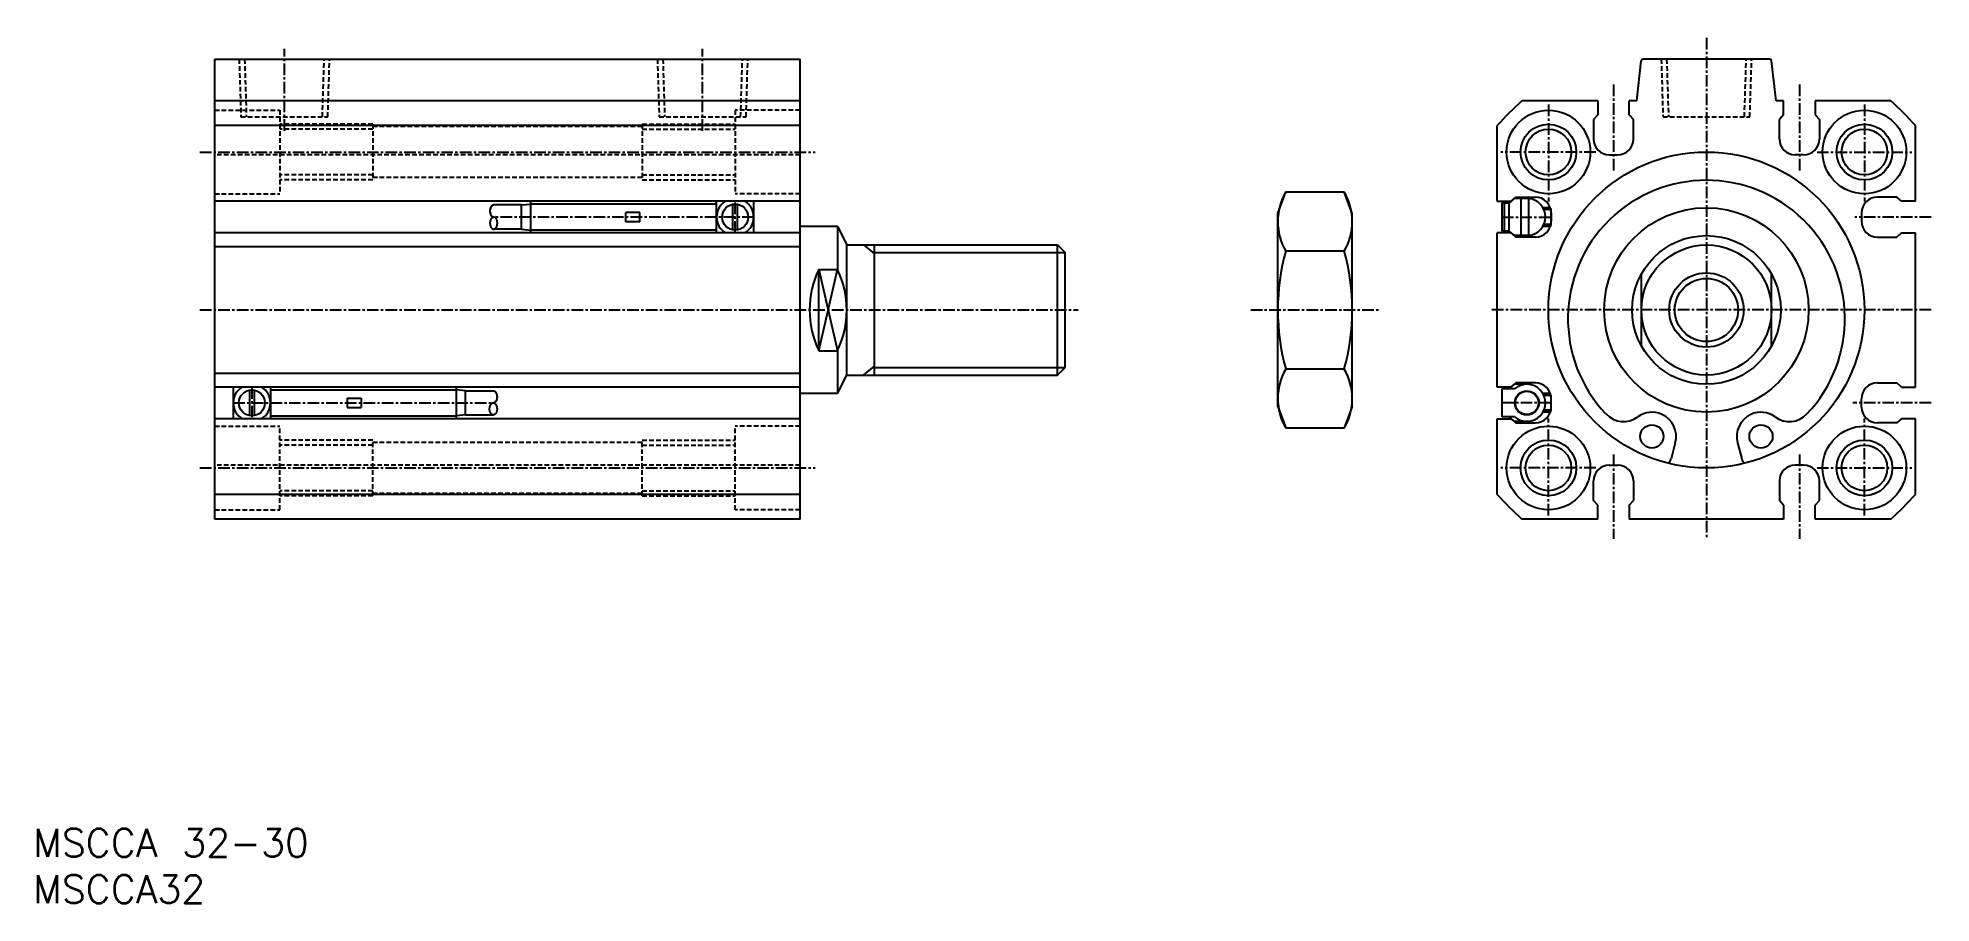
# Model space of a CAD drawing. Extents: x 1 to 204, y 0 to 93.
import ezdxf

# ---------------------------------------------------------------- set-up
doc = ezdxf.new("R2010")
doc.units = 0
doc.linetypes.add('CENTER', pattern=[2, 1.25, -0.25, 0.25, -0.25])
doc.linetypes.add('DASHED', pattern=[0.75, 0.5, -0.25])
doc.layers.get('0').update_dxf_attribs({"linetype": 'CONTINUOUS'})
doc.layers.add('CENTER', color=1, linetype='CENTER')
doc.styles.get("Standard").update_dxf_attribs({"font": 'txt.shx'})

msp = doc.modelspace()

# ---------------------------------------------------------------- linework, layer by layer
at = {"color": 7, "linetype": 'CONTINUOUS'}
for p, q in [((19.54, 41.34), (19.54, 90.84)), ((19.54, 90.84), (82.54, 90.84)), ((82.54, 41.34), (82.54, 90.84)), ((172.54, 86.34), (173.03, 90.65)), ((186.86, 90.84), (173.23, 90.84)), ((187.54, 86.34), (187.06, 90.65)), ((82.54, 86.34), (19.54, 86.34)), ((168.34, 86.34), (160.2, 86.34)), ((168.34, 86.34), (168.34, 84.84)), ((171.74, 84.84), (171.74, 86.34)), ((172.54, 86.34), (171.74, 86.34)), ((188.34, 86.34), (187.54, 86.34)), ((188.34, 84.84), (188.34, 86.34)), ((199.89, 86.34), (191.74, 86.34)), ((191.74, 86.34), (191.74, 84.84)), ((82.54, 83.68), (19.54, 83.68)), ((157.54, 75.54), (157.54, 83.68)), ((168.34, 84.84), (167.89, 84.34)), ((167.89, 84.34), (167.89, 82.24)), ((171.74, 84.84), (172.19, 84.34)), ((172.19, 82.24), (172.19, 84.34)), ((188.34, 84.84), (187.89, 84.34)), ((187.89, 82.24), (187.89, 84.34)), ((191.74, 84.84), (192.19, 84.34)), ((192.19, 84.34), (192.19, 82.24)), ((202.54, 75.54), (202.54, 83.68)), ((169.59, 80.54), (170.49, 80.54)), ((190.49, 80.54), (189.59, 80.54)), ((82.54, 75.54), (19.54, 75.54)), ((53.54, 72.14), (53.54, 75.54)), ((73.54, 72.14), (73.54, 75.54)), ((77.54, 72.14), (77.54, 75.54)), ((133.93, 74.23), (134.78, 76.54)), ((134.78, 76.54), (141.08, 76.54)), ((141.93, 74.23), (141.08, 76.54)), ((157.54, 75.54), (159.04, 75.54)), ((158.82, 75.34), (159.38, 75.84)), ((159.04, 75.54), (159.54, 75.99)), ((160.92, 75.84), (159.38, 75.84)), ((159.54, 75.99), (161.64, 75.99)), ((160.12, 71.84), (160.12, 75.84)), ((160.92, 71.84), (160.92, 75.84)), ((200.54, 75.99), (198.44, 75.99)), ((201.04, 75.54), (200.54, 75.99)), ((202.54, 75.54), (201.04, 75.54)), ((52.54, 75.14), (49.56, 75.14)), ((52.54, 75.14), (53.54, 75.24)), ((52.54, 72.54), (52.54, 75.14)), ((73.54, 75.24), (53.54, 75.24)), ((63.79, 73.34), (63.79, 74.34)), ((65.29, 74.34), (63.79, 74.34)), ((65.29, 73.34), (63.79, 73.34)), ((65.29, 73.34), (65.29, 74.34)), ((75.29, 72.46), (75.29, 75.22)), ((75.79, 72.46), (75.79, 75.22)), ((133.93, 53.45), (133.93, 74.23)), ((141.93, 53.45), (141.93, 74.23)), ((158.02, 75.34), (158.02, 72.34)), ((158.82, 75.34), (158.02, 75.34)), ((158.32, 72.34), (158.32, 75.34)), ((158.82, 72.34), (158.82, 75.34)), ((163.25, 74.84), (162.45, 74.84)), ((163.31, 74.64), (162.55, 74.64)), ((163.25, 74.84), (163.31, 74.64)), ((163.31, 74.64), (163.31, 73.04)), ((163.34, 74.29), (163.34, 73.39)), ((196.74, 74.29), (196.74, 73.39)), ((82.54, 72.14), (19.54, 72.14)), ((52.54, 72.54), (49.56, 72.54)), ((52.54, 72.54), (53.54, 72.44)), ((73.54, 72.44), (53.54, 72.44)), ((86.54, 72.84), (82.54, 72.84)), ((86.54, 72.84), (86.54, 68.21)), ((86.54, 72.84), (87.54, 70.84)), ((157.54, 55.54), (157.54, 72.14)), ((159.04, 72.14), (157.54, 72.14)), ((158.82, 72.34), (158.02, 72.34)), ((159.38, 71.84), (158.82, 72.34)), ((159.04, 72.14), (159.54, 71.69)), ((160.92, 71.84), (159.38, 71.84)), ((161.64, 71.69), (159.54, 71.69)), ((163.25, 72.84), (162.45, 72.84)), ((163.31, 73.04), (162.55, 73.04)), ((163.31, 73.04), (163.25, 72.84)), ((198.44, 71.69), (200.54, 71.69)), ((201.04, 72.14), (200.54, 71.69)), ((201.04, 72.14), (202.54, 72.14)), ((202.54, 55.54), (202.54, 72.14)), ((82.54, 70.65), (19.54, 70.65)), ((87.54, 70.84), (110.23, 70.84)), ((87.54, 56.84), (87.54, 70.84)), ((90.54, 56.84), (90.54, 70.84)), ((110.23, 56.84), (110.23, 70.84)), ((110.23, 70.84), (111.04, 70.03)), ((111.04, 57.65), (111.04, 70.03)), ((134.78, 70.19), (141.08, 70.19)), ((84.54, 59.46), (84.54, 68.21)), ((84.54, 68.21), (86.54, 68.21)), ((173.04, 59.96), (173.04, 67.71)), ((187.04, 59.96), (187.04, 67.71)), ((84.54, 59.46), (86.54, 59.46)), ((86.54, 59.46), (86.54, 54.84)), ((110.23, 56.84), (111.04, 57.65)), ((134.78, 57.49), (141.08, 57.49)), ((82.54, 57.02), (19.54, 57.02)), ((82.54, 55.54), (19.54, 55.54)), ((21.54, 55.54), (21.54, 52.14)), ((23.29, 55.22), (23.29, 52.46)), ((23.79, 55.22), (23.79, 52.46)), ((25.54, 55.54), (25.54, 52.14)), ((25.54, 55.24), (45.54, 55.24)), ((45.54, 52.14), (45.54, 55.54)), ((46.54, 55.14), (45.54, 55.24)), ((46.54, 55.14), (49.52, 55.14)), ((46.54, 52.54), (46.54, 55.14)), ((86.54, 54.84), (87.54, 56.84)), ((87.54, 56.84), (110.23, 56.84)), ((159.04, 55.54), (157.54, 55.54)), ((158.02, 55.34), (158.02, 52.34)), ((159.4, 55.34), (158.02, 55.34)), ((158.82, 55.34), (159.38, 55.84)), ((159.04, 55.54), (159.54, 55.99)), ((160.92, 55.84), (159.38, 55.84)), ((161.64, 55.99), (159.54, 55.99)), ((160.12, 55.75), (160.12, 55.84)), ((198.44, 55.99), (200.54, 55.99)), ((201.04, 55.54), (200.54, 55.99)), ((201.04, 55.54), (202.54, 55.54)), ((33.79, 54.34), (33.79, 53.34)), ((33.79, 54.34), (35.29, 54.34)), ((33.79, 53.34), (35.29, 53.34)), ((35.29, 54.34), (35.29, 53.34)), ((86.54, 54.84), (82.54, 54.84)), ((133.93, 53.45), (134.78, 51.14)), ((141.93, 53.45), (141.08, 51.14)), ((163.25, 54.84), (162.45, 54.84)), ((163.31, 54.64), (162.55, 54.64)), ((163.31, 53.04), (162.55, 53.04)), ((163.31, 54.64), (163.25, 54.84)), ((163.31, 53.04), (163.25, 52.84)), ((163.31, 54.64), (163.31, 53.04)), ((163.34, 53.39), (163.34, 54.29)), ((196.74, 53.39), (196.74, 54.29)), ((82.54, 52.14), (19.54, 52.14)), ((25.54, 52.44), (45.54, 52.44)), ((46.54, 52.54), (45.54, 52.44)), ((46.54, 52.54), (49.52, 52.54)), ((134.78, 51.14), (141.08, 51.14)), ((157.54, 43.99), (157.54, 52.14)), ((157.54, 52.14), (159.04, 52.14)), ((159.4, 52.34), (158.02, 52.34)), ((159.38, 51.84), (158.82, 52.34)), ((159.04, 52.14), (159.54, 51.69)), ((160.92, 51.84), (159.38, 51.84)), ((159.54, 51.69), (161.64, 51.69)), ((160.12, 51.84), (160.12, 51.93)), ((163.25, 52.84), (162.45, 52.84)), ((200.54, 51.69), (198.44, 51.69)), ((201.04, 52.14), (200.54, 51.69)), ((202.54, 52.14), (201.04, 52.14)), ((202.54, 43.99), (202.54, 52.14)), ((176.69, 49.55), (176.23, 47.83)), ((183.39, 49.55), (183.86, 47.83)), ((169.59, 47.14), (170.49, 47.14)), ((190.49, 47.14), (189.59, 47.14)), ((167.89, 43.34), (167.89, 45.44)), ((172.19, 45.44), (172.19, 43.34)), ((187.89, 45.44), (187.89, 43.34)), ((192.19, 43.34), (192.19, 45.44)), ((82.54, 43.99), (19.54, 43.99)), ((168.34, 42.84), (167.89, 43.34)), ((168.34, 41.34), (168.34, 42.84)), ((171.74, 42.84), (172.19, 43.34)), ((171.74, 42.84), (171.74, 41.34)), ((188.34, 42.84), (187.89, 43.34)), ((188.34, 42.84), (188.34, 41.34)), ((191.74, 42.84), (192.19, 43.34)), ((191.74, 41.34), (191.74, 42.84)), ((82.54, 41.34), (19.54, 41.34)), ((168.34, 41.34), (160.2, 41.34)), ((188.34, 41.34), (171.74, 41.34)), ((199.89, 41.34), (191.74, 41.34))]:
    msp.add_line(p, q, dxfattribs=at)
at = {"color": 3, "linetype": 'DASHED'}
for p, q in [((22.17, 90.84), (22.37, 84.64)), ((22.76, 90.84), (22.95, 84.64)), ((31.13, 84.64), (31.32, 90.84)), ((31.71, 84.64), (31.9, 90.84)), ((67.17, 90.84), (67.37, 84.64)), ((67.76, 90.84), (67.95, 84.64)), ((76.13, 84.64), (76.32, 90.84)), ((76.71, 84.64), (76.9, 90.84)), ((175.18, 90.84), (175.37, 84.64)), ((175.76, 90.84), (175.96, 84.64)), ((184.13, 84.64), (184.33, 90.84)), ((184.71, 84.64), (184.91, 90.84)), ((19.54, 85.34), (26.54, 85.34)), ((22.37, 84.64), (31.71, 84.64)), ((26.54, 85.34), (26.54, 76.34)), ((36.54, 83.84), (26.54, 83.84)), ((36.54, 83.84), (36.54, 77.84)), ((65.54, 83.59), (36.54, 83.59)), ((65.54, 83.84), (75.54, 83.84)), ((65.54, 83.84), (65.54, 77.84)), ((67.37, 84.64), (76.71, 84.64)), ((82.54, 85.34), (75.54, 85.34)), ((75.54, 85.34), (75.54, 76.34)), ((175.37, 84.64), (184.71, 84.64)), ((36.54, 83.3), (26.54, 83.3)), ((65.54, 83.3), (75.54, 83.3)), ((82.54, 80.54), (19.54, 80.54)), ((36.54, 78.38), (26.54, 78.38)), ((36.54, 77.84), (26.54, 77.84)), ((65.54, 78.09), (36.54, 78.09)), ((65.54, 78.38), (75.54, 78.38)), ((65.54, 77.84), (75.54, 77.84)), ((19.54, 76.34), (26.54, 76.34)), ((82.54, 76.34), (75.54, 76.34)), ((19.54, 51.34), (26.54, 51.34)), ((26.54, 42.34), (26.54, 51.34)), ((82.54, 51.34), (75.54, 51.34)), ((75.54, 42.34), (75.54, 51.34)), ((36.54, 49.84), (26.54, 49.84)), ((36.54, 49.3), (26.54, 49.3)), ((36.54, 43.84), (36.54, 49.84)), ((65.54, 49.59), (36.54, 49.59)), ((65.54, 43.84), (65.54, 49.84)), ((65.54, 49.84), (75.54, 49.84)), ((65.54, 49.3), (75.54, 49.3)), ((82.54, 47.14), (19.54, 47.14)), ((36.54, 44.38), (26.54, 44.38)), ((36.54, 43.84), (26.54, 43.84)), ((65.54, 44.09), (36.54, 44.09)), ((65.54, 44.38), (75.54, 44.38)), ((65.54, 43.84), (75.54, 43.84)), ((19.54, 42.34), (26.54, 42.34)), ((82.54, 42.34), (75.54, 42.34))]:
    msp.add_line(p, q, dxfattribs=at)
at = {"color": 3, "linetype": 'CONTINUOUS'}
for p, q in [((89.33, 70.84), (90.54, 69.89)), ((90.54, 70.03), (111.04, 70.03)), ((84.54, 68.21), (86.54, 59.46)), ((84.54, 59.46), (86.54, 68.21)), ((89.33, 56.84), (90.54, 57.78)), ((90.54, 57.65), (111.04, 57.65))]:
    msp.add_line(p, q, dxfattribs=at)
at = {"color": 7, "linetype": 'CONTINUOUS'}
for points in [[(49.56, 75.14, 0), (49.55, 75.14, 0), (49.54, 75.14, 0), (49.53, 75.14, 0), (49.52, 75.13, 0), (49.51, 75.13, 0), (49.5, 75.13, 0), (49.49, 75.13, 0), (49.48, 75.12, 0), (49.47, 75.12, 0), (49.46, 75.12, 0), (49.45, 75.11, 0), (49.44, 75.11, 0), (49.43, 75.1, 0), (49.42, 75.1, 0), (49.41, 75.09, 0), (49.41, 75.09, 0), (49.4, 75.08, 0), (49.39, 75.07, 0), (49.38, 75.07, 0), (49.37, 75.06, 0), (49.36, 75.05, 0), (49.35, 75.04, 0), (49.34, 75.04, 0), (49.34, 75.03, 0), (49.33, 75.02, 0), (49.32, 75.01, 0), (49.31, 75, 0), (49.31, 74.99, 0), (49.3, 74.98, 0), (49.29, 74.97, 0), (49.28, 74.96, 0), (49.28, 74.95, 0), (49.27, 74.93, 0), (49.26, 74.92, 0), (49.26, 74.91, 0), (49.25, 74.9, 0), (49.24, 74.89, 0), (49.24, 74.87, 0), (49.23, 74.86, 0), (49.23, 74.85, 0), (49.22, 74.83, 0), (49.22, 74.82, 0), (49.21, 74.81, 0), (49.21, 74.79, 0), (49.2, 74.78, 0), (49.2, 74.76, 0), (49.19, 74.75, 0), (49.19, 74.74, 0), (49.19, 74.72, 0), (49.18, 74.71, 0), (49.18, 74.69, 0), (49.18, 74.68, 0), (49.17, 74.66, 0), (49.17, 74.64, 0), (49.17, 74.63, 0), (49.17, 74.61, 0), (49.16, 74.6, 0), (49.16, 74.58, 0), (49.16, 74.57, 0), (49.16, 74.55, 0), (49.16, 74.53, 0), (49.16, 74.52, 0), (49.16, 74.5, 0), (49.16, 74.49, 0), (49.16, 74.47, 0), (49.16, 74.45, 0), (49.16, 74.44, 0), (49.16, 74.42, 0), (49.16, 74.41, 0), (49.16, 74.39, 0), (49.16, 74.38, 0), (49.17, 74.36, 0), (49.17, 74.34, 0), (49.17, 74.33, 0), (49.17, 74.31, 0), (49.18, 74.3, 0), (49.18, 74.28, 0), (49.18, 74.27, 0), (49.19, 74.25, 0), (49.19, 74.24, 0), (49.19, 74.22, 0), (49.2, 74.21, 0), (49.2, 74.19, 0), (49.21, 74.18, 0), (49.21, 74.17, 0), (49.22, 74.15, 0), (49.22, 74.14, 0), (49.23, 74.13, 0), (49.23, 74.11, 0), (49.24, 74.1, 0), (49.24, 74.09, 0), (49.25, 74.07, 0), (49.26, 74.06, 0), (49.26, 74.05, 0), (49.27, 74.04, 0), (49.28, 74.03, 0), (49.28, 74.02, 0), (49.29, 74.01, 0), (49.3, 73.99, 0), (49.3, 73.98, 0), (49.31, 73.97, 0), (49.32, 73.96, 0), (49.33, 73.96, 0), (49.34, 73.95, 0), (49.34, 73.94, 0), (49.35, 73.93, 0), (49.36, 73.92, 0), (49.37, 73.91, 0), (49.38, 73.91, 0), (49.39, 73.9, 0), (49.4, 73.89, 0), (49.4, 73.89, 0), (49.41, 73.88, 0), (49.42, 73.88, 0), (49.43, 73.87, 0), (49.44, 73.87, 0), (49.45, 73.86, 0), (49.46, 73.86, 0), (49.47, 73.85, 0), (49.48, 73.85, 0), (49.49, 73.85, 0), (49.5, 73.84, 0), (49.51, 73.84, 0), (49.52, 73.84, 0), (49.53, 73.84, 0), (49.54, 73.84, 0), (49.55, 73.84, 0), (49.56, 73.84, 0)], [(49.56, 72.54, 0), (49.58, 72.54, 0), (49.6, 72.54, 0), (49.62, 72.54, 0), (49.64, 72.55, 0), (49.66, 72.56, 0), (49.68, 72.57, 0), (49.69, 72.58, 0), (49.71, 72.59, 0), (49.73, 72.6, 0), (49.75, 72.61, 0), (49.77, 72.63, 0), (49.78, 72.65, 0), (49.8, 72.67, 0), (49.81, 72.69, 0), (49.83, 72.71, 0), (49.84, 72.73, 0), (49.86, 72.75, 0), (49.87, 72.78, 0), (49.88, 72.8, 0), (49.89, 72.83, 0), (49.9, 72.85, 0), (49.91, 72.88, 0), (49.92, 72.91, 0), (49.93, 72.94, 0), (49.94, 72.97, 0), (49.94, 73, 0), (49.95, 73.03, 0), (49.95, 73.06, 0), (49.95, 73.09, 0), (49.96, 73.12, 0), (49.96, 73.16, 0), (49.96, 73.19, 0), (49.96, 73.22, 0), (49.96, 73.25, 0), (49.95, 73.28, 0), (49.95, 73.32, 0), (49.95, 73.35, 0), (49.94, 73.38, 0), (49.93, 73.41, 0), (49.93, 73.44, 0), (49.92, 73.47, 0), (49.91, 73.49, 0), (49.9, 73.52, 0), (49.89, 73.55, 0), (49.88, 73.58, 0), (49.87, 73.6, 0), (49.85, 73.62, 0), (49.84, 73.65, 0), (49.83, 73.67, 0), (49.81, 73.69, 0), (49.8, 73.71, 0), (49.78, 73.73, 0), (49.76, 73.75, 0), (49.75, 73.76, 0), (49.73, 73.78, 0), (49.71, 73.79, 0), (49.69, 73.8, 0), (49.67, 73.81, 0), (49.65, 73.82, 0), (49.64, 73.83, 0), (49.62, 73.83, 0), (49.6, 73.83, 0), (49.58, 73.84, 0), (49.56, 73.84, 0), (49.54, 73.84, 0), (49.52, 73.83, 0), (49.5, 73.83, 0), (49.48, 73.82, 0), (49.46, 73.82, 0), (49.44, 73.81, 0), (49.42, 73.8, 0), (49.4, 73.79, 0), (49.39, 73.77, 0), (49.37, 73.76, 0), (49.35, 73.74, 0), (49.33, 73.73, 0), (49.32, 73.71, 0), (49.3, 73.69, 0), (49.29, 73.67, 0), (49.27, 73.65, 0), (49.26, 73.62, 0), (49.25, 73.6, 0), (49.24, 73.57, 0), (49.23, 73.55, 0), (49.21, 73.52, 0), (49.2, 73.49, 0), (49.2, 73.46, 0), (49.19, 73.44, 0), (49.18, 73.41, 0), (49.18, 73.38, 0), (49.17, 73.34, 0), (49.17, 73.31, 0), (49.16, 73.28, 0), (49.16, 73.25, 0), (49.16, 73.22, 0), (49.16, 73.19, 0), (49.16, 73.15, 0), (49.16, 73.12, 0), (49.16, 73.09, 0), (49.17, 73.06, 0), (49.17, 73.03, 0), (49.18, 73, 0), (49.18, 72.97, 0), (49.19, 72.94, 0), (49.2, 72.91, 0), (49.21, 72.88, 0), (49.22, 72.85, 0), (49.23, 72.83, 0), (49.24, 72.8, 0), (49.25, 72.77, 0), (49.26, 72.75, 0), (49.28, 72.73, 0), (49.29, 72.71, 0), (49.31, 72.68, 0), (49.32, 72.67, 0), (49.34, 72.65, 0), (49.35, 72.63, 0), (49.37, 72.61, 0), (49.39, 72.6, 0), (49.41, 72.59, 0), (49.43, 72.58, 0), (49.44, 72.57, 0), (49.46, 72.56, 0), (49.48, 72.55, 0), (49.5, 72.54, 0), (49.52, 72.54, 0), (49.54, 72.54, 0), (49.56, 72.54, 0)], [(49.52, 55.14, 0), (49.53, 55.14, 0), (49.54, 55.14, 0), (49.55, 55.14, 0), (49.56, 55.14, 0), (49.57, 55.13, 0), (49.58, 55.13, 0), (49.59, 55.13, 0), (49.6, 55.13, 0), (49.61, 55.12, 0), (49.61, 55.12, 0), (49.62, 55.11, 0), (49.63, 55.11, 0), (49.64, 55.11, 0), (49.65, 55.1, 0), (49.66, 55.09, 0), (49.67, 55.09, 0), (49.68, 55.08, 0), (49.69, 55.08, 0), (49.7, 55.07, 0), (49.71, 55.06, 0), (49.71, 55.05, 0), (49.72, 55.05, 0), (49.73, 55.04, 0), (49.74, 55.03, 0), (49.75, 55.02, 0), (49.76, 55.01, 0), (49.76, 55, 0), (49.77, 54.99, 0), (49.78, 54.98, 0), (49.79, 54.97, 0), (49.79, 54.96, 0), (49.8, 54.95, 0), (49.81, 54.94, 0), (49.81, 54.92, 0), (49.82, 54.91, 0), (49.83, 54.9, 0), (49.83, 54.89, 0), (49.84, 54.87, 0), (49.84, 54.86, 0), (49.85, 54.85, 0), (49.86, 54.84, 0), (49.86, 54.82, 0), (49.87, 54.81, 0), (49.87, 54.79, 0), (49.88, 54.78, 0), (49.88, 54.77, 0), (49.88, 54.75, 0), (49.89, 54.74, 0), (49.89, 54.72, 0), (49.89, 54.71, 0), (49.9, 54.69, 0), (49.9, 54.68, 0), (49.9, 54.66, 0), (49.91, 54.65, 0), (49.91, 54.63, 0), (49.91, 54.61, 0), (49.91, 54.6, 0), (49.91, 54.58, 0), (49.92, 54.57, 0), (49.92, 54.55, 0), (49.92, 54.54, 0), (49.92, 54.52, 0), (49.92, 54.5, 0), (49.92, 54.49, 0), (49.92, 54.47, 0), (49.92, 54.46, 0), (49.92, 54.44, 0), (49.92, 54.42, 0), (49.92, 54.41, 0), (49.91, 54.39, 0), (49.91, 54.38, 0), (49.91, 54.36, 0), (49.91, 54.35, 0), (49.91, 54.33, 0), (49.9, 54.31, 0), (49.9, 54.3, 0), (49.9, 54.28, 0), (49.9, 54.27, 0), (49.89, 54.25, 0), (49.89, 54.24, 0), (49.88, 54.22, 0), (49.88, 54.21, 0), (49.88, 54.2, 0), (49.87, 54.18, 0), (49.87, 54.17, 0), (49.86, 54.15, 0), (49.86, 54.14, 0), (49.85, 54.13, 0), (49.85, 54.11, 0), (49.84, 54.1, 0), (49.83, 54.09, 0), (49.83, 54.08, 0), (49.82, 54.06, 0), (49.82, 54.05, 0), (49.81, 54.04, 0), (49.8, 54.03, 0), (49.79, 54.02, 0), (49.79, 54.01, 0), (49.78, 54, 0), (49.77, 53.99, 0), (49.76, 53.98, 0), (49.76, 53.97, 0), (49.75, 53.96, 0), (49.74, 53.95, 0), (49.73, 53.94, 0), (49.72, 53.93, 0), (49.72, 53.92, 0), (49.71, 53.91, 0), (49.7, 53.91, 0), (49.69, 53.9, 0), (49.68, 53.89, 0), (49.67, 53.89, 0), (49.66, 53.88, 0), (49.65, 53.88, 0), (49.64, 53.87, 0), (49.64, 53.87, 0), (49.63, 53.86, 0), (49.62, 53.86, 0), (49.61, 53.85, 0), (49.6, 53.85, 0), (49.59, 53.85, 0), (49.58, 53.85, 0), (49.57, 53.84, 0), (49.56, 53.84, 0), (49.55, 53.84, 0), (49.54, 53.84, 0), (49.53, 53.84, 0), (49.52, 53.84, 0)], [(49.52, 52.54, 0), (49.5, 52.54, 0), (49.48, 52.54, 0), (49.46, 52.55, 0), (49.44, 52.55, 0), (49.42, 52.56, 0), (49.4, 52.57, 0), (49.38, 52.58, 0), (49.36, 52.59, 0), (49.35, 52.6, 0), (49.33, 52.62, 0), (49.31, 52.63, 0), (49.29, 52.65, 0), (49.28, 52.67, 0), (49.26, 52.69, 0), (49.25, 52.71, 0), (49.23, 52.73, 0), (49.22, 52.75, 0), (49.21, 52.78, 0), (49.2, 52.8, 0), (49.18, 52.83, 0), (49.17, 52.85, 0), (49.16, 52.88, 0), (49.16, 52.91, 0), (49.15, 52.94, 0), (49.14, 52.97, 0), (49.13, 53, 0), (49.13, 53.03, 0), (49.13, 53.06, 0), (49.12, 53.09, 0), (49.12, 53.13, 0), (49.12, 53.16, 0), (49.12, 53.19, 0), (49.12, 53.22, 0), (49.12, 53.25, 0), (49.12, 53.28, 0), (49.13, 53.32, 0), (49.13, 53.35, 0), (49.14, 53.38, 0), (49.14, 53.41, 0), (49.15, 53.44, 0), (49.16, 53.47, 0), (49.17, 53.5, 0), (49.18, 53.52, 0), (49.19, 53.55, 0), (49.2, 53.58, 0), (49.21, 53.6, 0), (49.22, 53.63, 0), (49.24, 53.65, 0), (49.25, 53.67, 0), (49.27, 53.69, 0), (49.28, 53.71, 0), (49.3, 53.73, 0), (49.31, 53.75, 0), (49.33, 53.76, 0), (49.35, 53.78, 0), (49.37, 53.79, 0), (49.38, 53.8, 0), (49.4, 53.81, 0), (49.42, 53.82, 0), (49.44, 53.83, 0), (49.46, 53.83, 0), (49.48, 53.84, 0), (49.5, 53.84, 0), (49.52, 53.84, 0), (49.54, 53.84, 0), (49.56, 53.83, 0), (49.58, 53.83, 0), (49.6, 53.83, 0), (49.62, 53.82, 0), (49.64, 53.81, 0), (49.65, 53.8, 0), (49.67, 53.79, 0), (49.69, 53.78, 0), (49.71, 53.76, 0), (49.73, 53.75, 0), (49.74, 53.73, 0), (49.76, 53.71, 0), (49.77, 53.69, 0), (49.79, 53.67, 0), (49.8, 53.65, 0), (49.82, 53.62, 0), (49.83, 53.6, 0), (49.84, 53.57, 0), (49.85, 53.55, 0), (49.86, 53.52, 0), (49.87, 53.49, 0), (49.88, 53.47, 0), (49.89, 53.44, 0), (49.9, 53.41, 0), (49.9, 53.38, 0), (49.91, 53.35, 0), (49.91, 53.31, 0), (49.91, 53.28, 0), (49.92, 53.25, 0), (49.92, 53.22, 0), (49.92, 53.19, 0), (49.92, 53.16, 0), (49.92, 53.12, 0), (49.91, 53.09, 0), (49.91, 53.06, 0), (49.91, 53.03, 0), (49.9, 53, 0), (49.89, 52.97, 0), (49.89, 52.94, 0), (49.88, 52.91, 0), (49.87, 52.88, 0), (49.86, 52.85, 0), (49.85, 52.83, 0), (49.84, 52.8, 0), (49.83, 52.78, 0), (49.81, 52.75, 0), (49.8, 52.73, 0), (49.79, 52.71, 0), (49.77, 52.69, 0), (49.76, 52.67, 0), (49.74, 52.65, 0), (49.72, 52.63, 0), (49.71, 52.61, 0), (49.69, 52.6, 0), (49.67, 52.59, 0), (49.65, 52.58, 0), (49.63, 52.57, 0), (49.61, 52.56, 0), (49.59, 52.55, 0), (49.58, 52.55, 0), (49.56, 52.54, 0), (49.54, 52.54, 0), (49.52, 52.54, 0)]]:
    msp.add_polyline3d(points, dxfattribs=at)
for centre, radius in [((163.04, 80.84), 4.5), ((197.04, 80.84), 4.5), ((163.04, 80.84), 2.46), ((197.04, 80.84), 2.46), ((180.04, 63.84), 17), ((75.54, 73.84), 1.4), ((180.04, 63.84), 11), ((180.04, 63.84), 8), ((180.04, 63.84), 7), ((180.04, 63.84), 3.4), ((23.54, 53.84), 1.4), ((160.72, 53.84), 1.3), ((160.72, 53.84), 1.25), ((163.04, 46.84), 4.5), ((174.18, 50.23), 1.25), ((185.91, 50.23), 1.25), ((197.04, 46.84), 4.5), ((163.04, 46.84), 2.46), ((197.04, 46.84), 2.46)]:
    msp.add_circle(centre, radius, dxfattribs=at)
at = {"color": 3, "linetype": 'CONTINUOUS'}
for centre, radius in [((163.04, 80.84), 3), ((197.04, 80.84), 3), ((180.04, 63.84), 4), ((163.04, 46.84), 3), ((197.04, 46.84), 3)]:
    msp.add_circle(centre, radius, dxfattribs=at)
at = {"color": 7, "linetype": 'CONTINUOUS'}
for centre, radius, start, end in [((173.23, 90.64), 0.2, 90, 175.2364), ((186.86, 90.64), 0.2, 4.7636, 90), ((180.04, 63.84), 30, 131.4096, 138.5904), ((180.04, 63.84), 30, 41.4096, 48.5904), ((169.59, 82.24), 1.7, 180, 270), ((170.49, 82.24), 1.7, 270, 0), ((189.59, 82.24), 1.7, 180, 270), ((190.49, 82.24), 1.7, 270, 0), ((180.04, 62.9), 14.9, 316.5093, 223.4907), ((75.54, 73.84), 2, 121.7888, 238.2118), ((75.54, 73.84), 2, 301.7882, 58.2112), ((140.3, 73.36), 6.37, 150.079, 209.921), ((135.56, 73.36), 6.37, 330.079, 29.921), ((160.72, 73.84), 2, 275.7385, 84.2602), ((161.64, 74.29), 1.7, 0, 90), ((198.44, 74.29), 1.7, 90, 180), ((161.64, 73.39), 1.7, 270, 0), ((198.44, 73.39), 1.7, 180, 270), ((158.12, 63.84), 24.19, 164.7801, 195.2199), ((117.74, 63.84), 24.19, 344.7801, 15.2199), ((93.6, 63.84), 10.06, 154.2385, 205.7615), ((77.48, 63.84), 10.06, 334.2379, 25.7621), ((140.3, 54.31), 6.37, 150.079, 209.921), ((135.56, 54.31), 6.37, 330.079, 29.921), ((23.54, 53.84), 2, 121.7882, 238.2112), ((23.54, 53.84), 2, 301.7888, 58.2117), ((160.72, 53.84), 2, 228.5904, 131.4096), ((161.64, 54.29), 1.7, 0, 90), ((198.44, 54.29), 1.7, 90, 180), ((161.64, 53.39), 1.7, 270, 0), ((198.44, 53.39), 1.7, 180, 270), ((171.13, 54.43), 2.6, 223.3505, 306.0019), ((174.18, 50.23), 2.6, 65.4369, 126.0019), ((174.18, 50.23), 2.6, 345, 65.4369), ((185.91, 50.23), 2.6, 114.5631, 195), ((185.91, 50.23), 2.6, 53.9981, 114.5631), ((188.96, 54.43), 2.6, 233.9981, 316.6495), ((169.59, 45.44), 1.7, 90, 180), ((170.49, 45.44), 1.7, 0, 90), ((175.27, 48.08), 1, 312.0604, 345), ((184.82, 48.08), 1, 195, 227.9396), ((189.59, 45.44), 1.7, 90, 180), ((190.49, 45.44), 1.7, 0, 90), ((180.04, 63.84), 30, 221.4096, 228.5904), ((180.04, 63.84), 30, 311.4096, 318.5904)]:
    msp.add_arc(centre, radius, start, end, dxfattribs=at)
at = {"layer": 'CENTER', "color": 1, "linetype": 'CENTER'}
for p, q in [((27.04, 83.13), (27.04, 91.95)), ((72.04, 83.13), (72.04, 91.95)), ((180.04, 93.13), (180.04, 39.21)), ((170.04, 88.11), (170.04, 78.69)), ((190.04, 88.11), (190.04, 78.69)), ((163.04, 85.94), (163.04, 75.53)), ((197.04, 85.94), (197.04, 75.53)), ((17.93, 80.84), (84.14, 80.84)), ((168.14, 80.84), (157.93, 80.84)), ((191.94, 80.84), (202.16, 80.84)), ((75.54, 72.14), (75.54, 75.54)), ((77.54, 73.84), (49.55, 73.84)), ((158.02, 73.84), (163.31, 73.84)), ((204.22, 73.84), (196.01, 73.84)), ((17.93, 63.84), (112.45, 63.84)), ((131.01, 63.84), (144.85, 63.84)), ((204.22, 63.84), (156.72, 63.84)), ((23.54, 55.54), (23.54, 52.14)), ((21.54, 53.84), (49.53, 53.84)), ((163.31, 53.84), (158.02, 53.84)), ((204.22, 53.84), (195.81, 53.84)), ((163.04, 41.73), (163.04, 52.15)), ((197.04, 41.73), (197.04, 52.15)), ((170.04, 48.29), (170.04, 39.21)), ((190.04, 48.29), (190.04, 39.21)), ((17.93, 46.84), (84.14, 46.84)), ((168.14, 46.84), (157.93, 46.84)), ((191.94, 46.84), (202.16, 46.84))]:
    msp.add_line(p, q, dxfattribs=at)

# ---------------------------------------------------------------- texts
at = {"color": 7, "linetype": 'CONTINUOUS'}
for s, p in [('MSCCA 32-30', (0, 5)), ('MSCCA32', (0, 0))]:
    msp.add_text(s, height=3, dxfattribs=at).set_placement(p)

doc.saveas('drawing.dxf')
